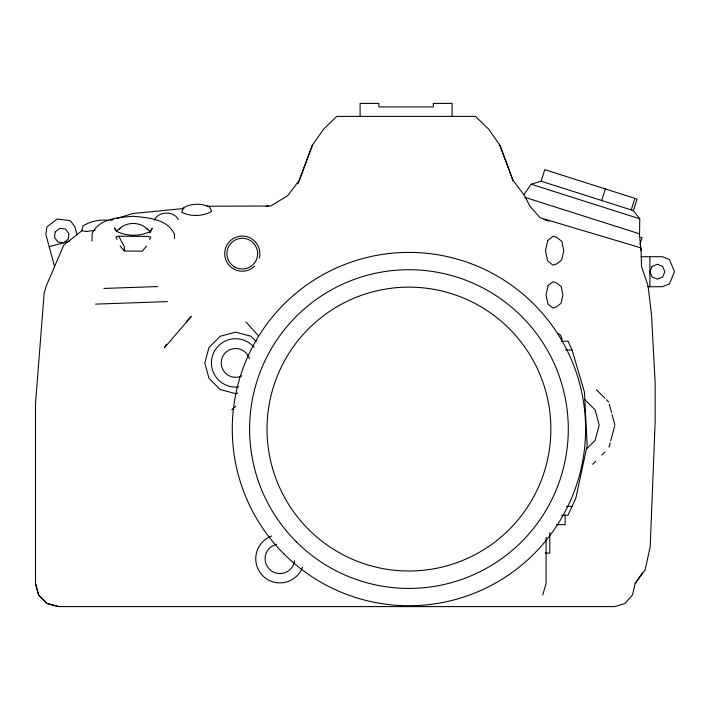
<?xml version="1.0" encoding="UTF-8"?>
<svg xmlns="http://www.w3.org/2000/svg" width="710" height="710" viewBox="0 0 710 710"><rect width="100%" height="100%" fill="white"/><g stroke="black" fill="none" stroke-linecap="round" stroke-linejoin="round"><path stroke-width="1.06" d="M92.025 241.089L92.105 233.776C99.045 218.165 118.721 217.517 133.329 216.275C148.008 217.739 167.604 218.778 174.482 234.46L174.438 238.64M146.535 246.175L142.24 251.145L124.33 250.994L124.374 246.938L118.739 236.173L115.943 236.954L117.088 239.35M523.829 194.842L531.151 184.227L541.1 181.201L633.382 210.586L639.754 218.804L639.568 233.847L524.876 197.327M642.257 573.014L635.193 583.434L632.441 595.015L624.924 603.491L614.78 606.597L58.486 606.597L46.993 603.491L38.58 595.015L35.5 583.434L35.5 403.697L44.189 292.857L46.301 285.828L63.776 245.074L82.529 230.253M609.011 447.149L610.139 442.96M610.698 440.857L614.638 426.177M542.786 595.015L546.07 583.434L546.07 537.275M640.021 244.426L642.044 237.646L640.686 237.246M541.1 181.201L544.774 169.654L637.056 199.04L633.382 210.586M601.698 200.495L605.373 188.949M631.226 209.894L634.9 198.356M523.98 194.904L513.01 180.375L499.813 145.097L488.445 128.918L475.487 116.396L336.762 116.396L323.813 128.918L312.435 145.097L299.247 180.375L287.621 195.756L270.705 206.006L206.992 206.22M298.031 183.792L312.435 145.097M150.493 231.877L152.251 228.194L149.721 231.797C139.506 236.501 127.126 236.359 116.981 231.522L114.443 227.874M149.606 239.634L150.777 237.264L148.035 236.43L118.739 236.173M166.388 344.279L164.374 347.864L191.292 316.527L186.712 321.133M154.363 220.135C158.197 211.11 173.968 210.684 178.272 219.496M635.193 583.434L645.159 569.793L650.2 546.602L655.161 421.891L655.161 383.107L651.505 314.628L648.035 285.828L641.538 266.57L641.041 247.896L540.124 217.792L529.758 206.006L524.628 195.756M586.229 449.27L595.149 440.351L599.222 425.13L595.149 409.901L584.738 399.499M592.61 464.322L595.681 461.252M601.823 455.11L604.893 452.039M231.797 409.821L235.755 406.28M118.801 229.321C126.389 221.449 140.358 221.547 147.804 229.561M110.494 220.455L113.653 219.47M116.822 218.485L132.646 213.55L184.032 208.483M49.194 246.689L69.669 241.116M237.655 393.118L235.605 393.668L220.215 389.541L208.962 378.288L204.835 362.908L208.962 347.518L220.215 336.265L235.605 332.138L250.985 336.265L256.239 341.519M95.149 230.28L86.513 231.504L81.73 230.661L82.972 225.966C90.339 221.245 100.119 219.159 108.772 220.49M266.143 206.273L268.336 206.006M103.926 288.438L157.664 286.565M95.548 304.12L167.409 301.617M641.103 256.7L662.519 256.7L669.477 259.585L674.5 271.708L669.477 283.822L662.519 286.707L647.689 286.707M561.45 341.173L568.035 341.173L572.056 349.968L584.463 392.168L587.134 445.685L575.872 498.056L568.035 515.212L561.45 515.212M565.4 349.968L572.056 349.968M566.509 506.416L572.056 506.416M556.383 524.646L565.169 524.646L565.169 515.22M545.395 553.117L549.788 553.117L549.788 532.642M58.673 606.597L47.082 603.491L38.606 595.015L35.5 583.434M531.151 184.227L639.754 218.804M544.046 219.576L548.999 221.156M558.184 333.567L560.572 335.2L562.134 339.158M596.453 389.772L604.893 398.221M606.429 399.757L608.736 402.055M245.953 321.923L258.076 335.448M120.07 245.944L124.33 250.994M114.869 228.806L115.712 230.661M499.813 145.097L512.948 180.375M77.088 234.912L74.834 226.623L70.219 220.659L57.208 218.999L46.833 227.023L45.875 234.504L54.67 266.827M609.295 404.15L611.541 412.545M612.109 414.64L614.913 425.13M639.373 233.785L640.952 250.435M649.89 256.7L649.89 286.707M452.092 116.396L452.092 103.403L433.34 103.403L433.34 106.917L378.847 106.917L378.847 103.403L360.094 103.403L360.094 116.396M294.579 560.909A14.812 14.812 0 0 1 279.571 573.547A14.812 14.812 0 0 1 265.176 560.208A14.812 14.812 0 0 1 276.634 544.286M302.62 567.041A24.175 24.175 0 0 1 262.833 575.819A24.175 24.175 0 0 1 271.611 536.032M238.702 386.879A24.175 24.175 0 0 1 213.089 354.095A24.175 24.175 0 0 1 254.144 347.403M241.879 375.874A14.404 14.404 0 0 1 222.337 368.525A14.404 14.404 0 0 1 230.652 349.373A14.404 14.404 0 0 1 249.361 358.648M254.704 266.064A17.581 17.581 0 0 1 226.339 261.058A17.581 17.581 0 0 1 240.734 236.119A17.581 17.581 0 0 1 259.248 258.183M116.697 231.691A16.747 6.425 0.6 0 1 120.451 228.425M146.154 228.638A16.747 6.425 0.6 0 1 150.05 232.791M55.22 231.824L54.501 237.495L57.998 242.021L63.669 242.749L68.195 239.243L68.914 233.572L65.418 229.055L59.746 228.327L55.22 231.824M547.783 240.397L545.466 250.648L547.614 260.898L552.984 265.141L556.729 263.871L561.663 260.002L563.767 250.674L561.814 241.356L556.933 237.504L553.205 236.137L547.783 240.397M548.138 285.526L546.017 294.845L547.969 304.173L552.833 308.051L556.587 306.773L561.033 303.312L562.932 294.925L561.184 286.529L556.8 283.041L553.072 281.684L548.138 285.526M183.34 207.87L181.689 212.192C190.502 216.869 203.024 216.532 211.571 211.394L209.698 207.169C201.924 203.042 190.875 203.335 183.34 207.87M652.082 266.419L649.89 271.708L652.082 276.989L657.362 279.172L662.643 276.989L664.835 271.708L662.643 266.419L657.362 264.235L652.082 266.419M234.593 266.933A15.363 15.363 0 0 0 257.632 253.63A15.363 15.363 0 0 0 234.593 240.326A15.363 15.363 0 0 0 234.593 266.933M284.018 553.995A176.666 176.666 0 0 0 579.591 474.795A176.666 176.666 0 0 0 363.218 258.422A176.666 176.666 0 0 0 284.018 553.995M296.265 541.748A159.351 159.351 0 0 0 562.861 470.313A159.351 159.351 0 0 0 367.7 275.152A159.351 159.351 0 0 0 296.265 541.748M308.584 529.429A141.929 141.929 0 0 0 546.034 465.804A141.929 141.929 0 0 0 372.209 291.979A141.929 141.929 0 0 0 308.584 529.429"/></g></svg>
